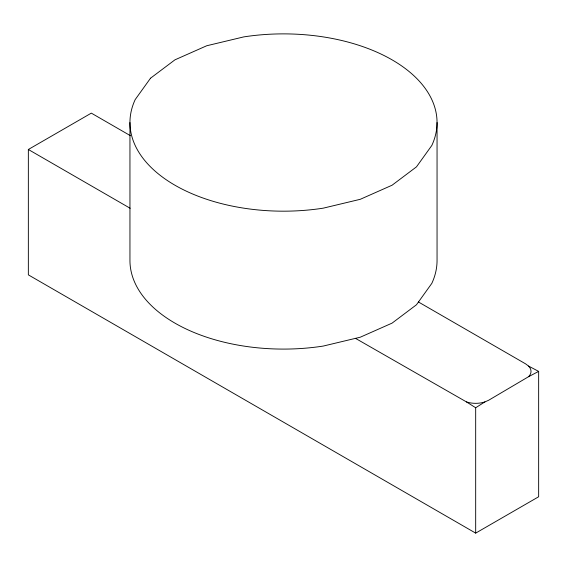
<?xml version="1.0" encoding="UTF-8"?>
<svg xmlns="http://www.w3.org/2000/svg" width="567" height="567" viewBox="0 0 567 567"><rect width="100%" height="100%" fill="white"/><g stroke="black" fill="none" stroke-linecap="round" stroke-linejoin="round"><path stroke-width="0.85" d="M475.678 533.122L475.678 407.751L484.891 401.918L488.704 400.224L528.55 376.708L538.65 371.392L538.65 496.763L475.678 533.122L28.35 274.86L28.35 149.49L91.322 113.131L130.367 135.669M418.46 301.998L525.623 363.872L528.55 366.069L538.65 371.392M355.488 338.357L466.464 401.918L475.678 407.751M28.35 149.49L130.169 208.273M437.051 122.529L437.051 260.437A153.551 88.65 0 0 1 431.813 283.38L416.476 304.762L392.073 323.126L360.272 337.209L323.24 346.068A153.551 88.65 0 0 1 129.949 260.437L129.949 122.529M528.55 366.069A18.427 10.638 0 0 1 528.55 376.708M484.891 401.918A18.427 10.638 0 0 1 466.464 401.918M150.524 78.203L135.187 99.586A153.551 88.65 0 0 0 323.24 208.16L360.272 199.3L392.073 185.218L416.476 166.854L431.813 145.471A153.551 88.65 0 0 0 243.76 36.898L206.728 45.757L174.927 59.847L150.524 78.203"/></g></svg>
